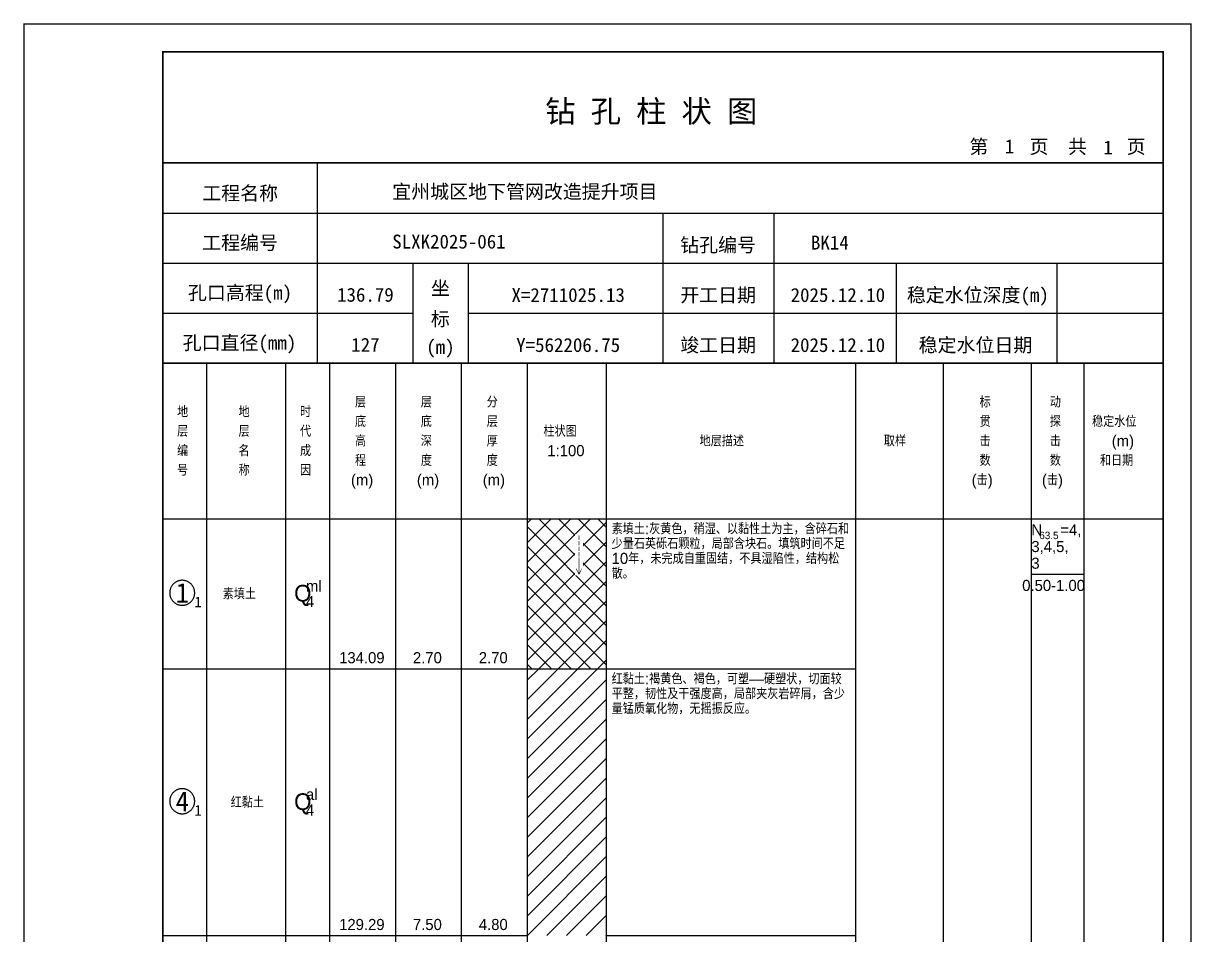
# Model space of a CAD drawing. Header units: millimetres. Extents: x 12489 to 89920, y 4630 to 4927.
# Drawn here: x 15349.3 to 15559.6, y 4762.7 to 4926.8 of the extents above; entities that cross this region are included whole.
import ezdxf
from ezdxf.enums import TextEntityAlignment as Align

# ---------------------------------------------------------------- set-up
doc = ezdxf.new("R2010")
doc.units = ezdxf.units.MM
doc.layers.add('ZZT_TC', color=7, linetype='Continuous')
doc.styles.add('成果图图块', font='', dxfattribs={"height": 2.5})
doc.styles.add('成果图模板', font='')
doc.styles.add('成果图模板标题', font='simhei.ttf')
doc.styles.add('成果图表体', font='Comfont.shx', dxfattribs={"height": 2, "bigfont": 'Hztxt12a.shx'})
doc.styles.get('成果图图块').set_extended_font_data('FangSong_GB2312')
doc.styles.get('成果图模板').set_extended_font_data('FangSong_GB2312')

# ---------------------------------------------------------------- blocks, each defined once
blk = doc.blocks.new('DCBH-1-1-930', base_point=(0.3, -0.11))
at = {"layer": 'ZZT_TC', "color": 7}
blk.add_polyline3d([(-0.19, 2.31, 0), (-0.3, 2.31, 0), (-0.41, 2.3, 0), (-0.52, 2.29, 0), (-0.63, 2.27, 0), (-0.73, 2.24, 0), (-0.84, 2.21, 0), (-0.95, 2.18, 0), (-1.05, 2.14, 0), (-1.15, 2.09, 0), (-1.25, 2.04, 0), (-1.35, 1.99, 0), (-1.44, 1.93, 0), (-1.53, 1.87, 0), (-1.62, 1.8, 0), (-1.7, 1.73, 0), (-1.78, 1.65, 0), (-1.86, 1.57, 0), (-1.93, 1.49, 0), (-2, 1.4, 0), (-2.06, 1.31, 0), (-2.12, 1.22, 0), (-2.17, 1.12, 0), (-2.22, 1.02, 0), (-2.27, 0.92, 0), (-2.31, 0.82, 0), (-2.34, 0.71, 0), (-2.37, 0.61, 0), (-2.4, 0.5, 0), (-2.41, 0.39, 0), (-2.43, 0.28, 0), (-2.44, 0.17, 0), (-2.44, 0.06, 0), (-2.44, -0.05, 0), (-2.43, -0.16, 0), (-2.41, -0.27, 0), (-2.4, -0.38, 0), (-2.37, -0.49, 0), (-2.34, -0.6, 0), (-2.31, -0.7, 0), (-2.27, -0.8, 0), (-2.22, -0.9, 0), (-2.17, -1, 0), (-2.12, -1.1, 0), (-2.06, -1.19, 0), (-2, -1.28, 0), (-1.93, -1.37, 0), (-1.86, -1.45, 0), (-1.78, -1.53, 0), (-1.7, -1.61, 0), (-1.62, -1.68, 0), (-1.53, -1.75, 0), (-1.44, -1.81, 0), (-1.35, -1.87, 0), (-1.25, -1.93, 0), (-1.15, -1.98, 0), (-1.05, -2.02, 0), (-0.95, -2.06, 0), (-0.84, -2.1, 0), (-0.73, -2.13, 0), (-0.63, -2.15, 0), (-0.52, -2.17, 0), (-0.41, -2.18, 0), (-0.3, -2.19, 0), (-0.19, -2.19, 0), (-0.08, -2.19, 0), (0.03, -2.18, 0), (0.14, -2.17, 0), (0.25, -2.15, 0), (0.36, -2.13, 0), (0.47, -2.1, 0), (0.57, -2.06, 0), (0.67, -2.02, 0), (0.77, -1.98, 0), (0.87, -1.93, 0), (0.97, -1.87, 0), (1.06, -1.81, 0), (1.15, -1.75, 0), (1.24, -1.68, 0), (1.32, -1.61, 0), (1.4, -1.53, 0), (1.48, -1.45, 0), (1.55, -1.37, 0), (1.62, -1.28, 0), (1.68, -1.19, 0), (1.74, -1.1, 0), (1.8, -1, 0), (1.85, -0.9, 0), (1.89, -0.8, 0), (1.93, -0.7, 0), (1.97, -0.6, 0), (2, -0.49, 0), (2.02, -0.38, 0), (2.04, -0.27, 0), (2.05, -0.16, 0), (2.06, -0.05, 0), (2.06, 0.06, 0), (2.06, 0.17, 0), (2.05, 0.28, 0), (2.04, 0.39, 0), (2.02, 0.5, 0), (2, 0.61, 0), (1.97, 0.71, 0), (1.93, 0.82, 0), (1.89, 0.92, 0), (1.85, 1.02, 0), (1.8, 1.12, 0), (1.74, 1.22, 0), (1.68, 1.31, 0), (1.62, 1.4, 0), (1.55, 1.49, 0), (1.48, 1.57, 0), (1.4, 1.65, 0), (1.32, 1.73, 0), (1.24, 1.8, 0), (1.15, 1.87, 0), (1.06, 1.93, 0), (0.97, 1.99, 0), (0.87, 2.04, 0), (0.77, 2.09, 0), (0.67, 2.14, 0), (0.57, 2.18, 0), (0.47, 2.21, 0), (0.36, 2.24, 0), (0.25, 2.27, 0), (0.14, 2.29, 0), (0.03, 2.3, 0), (-0.08, 2.31, 0), (-0.19, 2.31, 0)], dxfattribs=at)
at = {"style": '成果图图块'}
blk.add_text('1', height=3.57, dxfattribs=at).set_placement((-0.16, -1.74), align=Align.CENTER)
blk.add_text('1', height=1.91, dxfattribs=at).set_placement((2.03, -2.53))
blk = doc.blocks.new('DCBH-1-1-931', base_point=(0.3, -0.11))
at = {"layer": 'ZZT_TC', "color": 7}
blk.add_polyline3d([(-0.19, 2.31, 0), (-0.3, 2.31, 0), (-0.41, 2.3, 0), (-0.52, 2.29, 0), (-0.63, 2.27, 0), (-0.73, 2.24, 0), (-0.84, 2.21, 0), (-0.95, 2.18, 0), (-1.05, 2.14, 0), (-1.15, 2.09, 0), (-1.25, 2.04, 0), (-1.35, 1.99, 0), (-1.44, 1.93, 0), (-1.53, 1.87, 0), (-1.62, 1.8, 0), (-1.7, 1.73, 0), (-1.78, 1.65, 0), (-1.86, 1.57, 0), (-1.93, 1.49, 0), (-2, 1.4, 0), (-2.06, 1.31, 0), (-2.12, 1.22, 0), (-2.17, 1.12, 0), (-2.22, 1.02, 0), (-2.27, 0.92, 0), (-2.31, 0.82, 0), (-2.34, 0.71, 0), (-2.37, 0.61, 0), (-2.4, 0.5, 0), (-2.41, 0.39, 0), (-2.43, 0.28, 0), (-2.44, 0.17, 0), (-2.44, 0.06, 0), (-2.44, -0.05, 0), (-2.43, -0.16, 0), (-2.41, -0.27, 0), (-2.4, -0.38, 0), (-2.37, -0.49, 0), (-2.34, -0.6, 0), (-2.31, -0.7, 0), (-2.27, -0.8, 0), (-2.22, -0.9, 0), (-2.17, -1, 0), (-2.12, -1.1, 0), (-2.06, -1.19, 0), (-2, -1.28, 0), (-1.93, -1.37, 0), (-1.86, -1.45, 0), (-1.78, -1.53, 0), (-1.7, -1.61, 0), (-1.62, -1.68, 0), (-1.53, -1.75, 0), (-1.44, -1.81, 0), (-1.35, -1.87, 0), (-1.25, -1.93, 0), (-1.15, -1.98, 0), (-1.05, -2.02, 0), (-0.95, -2.06, 0), (-0.84, -2.1, 0), (-0.73, -2.13, 0), (-0.63, -2.15, 0), (-0.52, -2.17, 0), (-0.41, -2.18, 0), (-0.3, -2.19, 0), (-0.19, -2.19, 0), (-0.08, -2.19, 0), (0.03, -2.18, 0), (0.14, -2.17, 0), (0.25, -2.15, 0), (0.36, -2.13, 0), (0.47, -2.1, 0), (0.57, -2.06, 0), (0.67, -2.02, 0), (0.77, -1.98, 0), (0.87, -1.93, 0), (0.97, -1.87, 0), (1.06, -1.81, 0), (1.15, -1.75, 0), (1.24, -1.68, 0), (1.32, -1.61, 0), (1.4, -1.53, 0), (1.48, -1.45, 0), (1.55, -1.37, 0), (1.62, -1.28, 0), (1.68, -1.19, 0), (1.74, -1.1, 0), (1.8, -1, 0), (1.85, -0.9, 0), (1.89, -0.8, 0), (1.93, -0.7, 0), (1.97, -0.6, 0), (2, -0.49, 0), (2.02, -0.38, 0), (2.04, -0.27, 0), (2.05, -0.16, 0), (2.06, -0.05, 0), (2.06, 0.06, 0), (2.06, 0.17, 0), (2.05, 0.28, 0), (2.04, 0.39, 0), (2.02, 0.5, 0), (2, 0.61, 0), (1.97, 0.71, 0), (1.93, 0.82, 0), (1.89, 0.92, 0), (1.85, 1.02, 0), (1.8, 1.12, 0), (1.74, 1.22, 0), (1.68, 1.31, 0), (1.62, 1.4, 0), (1.55, 1.49, 0), (1.48, 1.57, 0), (1.4, 1.65, 0), (1.32, 1.73, 0), (1.24, 1.8, 0), (1.15, 1.87, 0), (1.06, 1.93, 0), (0.97, 1.99, 0), (0.87, 2.04, 0), (0.77, 2.09, 0), (0.67, 2.14, 0), (0.57, 2.18, 0), (0.47, 2.21, 0), (0.36, 2.24, 0), (0.25, 2.27, 0), (0.14, 2.29, 0), (0.03, 2.3, 0), (-0.08, 2.31, 0), (-0.19, 2.31, 0)], dxfattribs=at)
at = {"style": '成果图图块'}
blk.add_text('4', height=3.57, dxfattribs=at).set_placement((-0.16, -1.74), align=Align.CENTER)
blk.add_text('1', height=1.91, dxfattribs=at).set_placement((2.03, -2.53))
blk = doc.blocks.new('zztGLdt.dwg', base_point=(0.5, 0))
blk.add_wipeout([(-0.2, -0.2), (1.2, -0.2), (1.2, 3.2), (-0.2, 3.2)])
at = {"color": 7, "const_width": 0.1}
for points in [[(0.5, 3), (0.5, 0)], [(0, 1), (0.5, 0), (1, 1)]]:
    blk.add_lwpolyline(points, dxfattribs=at)
blk = doc.blocks.new('钻孔柱状图路桥昇龙制图梁世成校核莫家里.dwg14', base_point=(25, 236))
for p, q in [((52.82, 236), (52.82, 272)), ((25, 263), (205, 263)), ((115, 236), (115, 263)), ((135, 236), (135, 263)), ((25, 254), (205, 254)), ((70, 236), (70, 254)), ((80, 236), (80, 254)), ((157, 236), (157, 254)), ((185.95, 236), (185.95, 254)), ((25, 245), (70, 245)), ((80, 245), (205, 245))]:
    blk.add_line(p, q)
for points, const_width in [([(0, 0), (210, 0), (210, 297), (0, 297)], 0.25), ([(25, 5), (205, 5), (205, 292), (25, 292)], 0.3)]:
    blk.add_lwpolyline(points, close=True, dxfattribs=dict(const_width=const_width))
at = {"const_width": 0.3}
for points in [[(25, 272), (205, 272)], [(25, 236), (205, 236)]]:
    blk.add_lwpolyline(points, dxfattribs=at)
for s, height, style, p in [('钻 孔 柱 状 图', 4, '成果图模板标题', (93.8, 279.31)), ('第', 2.5, '成果图模板', (170.12, 273.7)), ('页', 2.5, '成果图模板', (180.96, 273.7)), ('共', 2.5, '成果图模板', (187.88, 273.7)), ('页', 2.5, '成果图模板', (198.44, 273.7)), ('工程名称', 2.5, '成果图模板', (32.07, 265.32)), ('宜州城区地下管网改造提升项目', 2.5, '成果图模板', (66.26, 265.61)), ('工程编号', 2.5, '成果图模板', (32.05, 256.41)), ('SLXK2025-061', 2.5, '成果图模板', (66.26, 256.61)), ('钻孔编号', 2.5, '成果图模板', (118.08, 256)), ('BK14', 2.5, '成果图模板', (141.61, 256.43)), ('孔口高程(m)', 2.5, '成果图模板', (29.48, 247.41)), ('坐', 2.5, '成果图模板', (73.21, 248.24)), ('开工日期', 2.5, '成果图模板', (118.08, 247)), ('稳定水位深度(m)', 2.5, '成果图模板', (158.86, 247)), ('标', 2.5, '成果图模板', (73.21, 242.7)), ('孔口直径(mm)', 2.5, '成果图模板', (28.54, 238.41)), ('(m) ', 2.5, '成果图模板', (72.38, 237.65)), ('竣工日期', 2.5, '成果图模板', (118.08, 238)), ('稳定水位日期', 2.5, '成果图模板', (160.99, 238))]:
    blk.add_text(s, height=height, dxfattribs=dict(style=style)).set_placement(p)
at = {"style": '成果图模板'}
for s, p in [('1', (177.35, 273.74)), ('1', (195.08, 273.53)), ('136.79', (61.43, 247.04)), ('X=2711025.13', (97.92, 247)), ('2025.12.10', (146.46, 247)), ('127', (61.43, 238.04)), ('Y=562206.75', (97.92, 238)), ('2025.12.10', (146.46, 238))]:
    blk.add_text(s, height=2.5, dxfattribs=at).set_placement(p, align=Align.CENTER)

msp = doc.modelspace()

# ---------------------------------------------------------------- hatches: boundary and pattern name
at = {"linetype": 'Continuous'}
h = msp.add_hatch(dxfattribs=at)
h.set_pattern_fill('GKSTT', scale=0.5, style=0, pattern_type=2)
h.set_pattern_definition([(45, (0, 0), (-1.76776695, 1.76776695), []), (135, (0, 0), (-1.76776695, -1.76776695), [])])
h.paths.add_polyline_path([(15440.06, 4810.71), (15454.29, 4810.71), (15454.29, 4837.71), (15440.06, 4837.71)])
h = msp.add_hatch(dxfattribs=at)
h.set_pattern_fill('GKNXT', scale=0.5, style=0, pattern_type=2)
h.set_pattern_definition([(45, (0, 0), (-1.76776695, 1.76776695), [])])
h.paths.add_polyline_path([(15440.06, 4762.71), (15454.29, 4762.71), (15454.29, 4810.71), (15440.06, 4810.71)])

# ---------------------------------------------------------------- linework, layer by layer
at = {"color": 0}
for p, q in [((15374.45, 4837.71), (15382.35, 4837.71)), ((15374.45, 4810.71), (15374.45, 4837.71)), ((15382.35, 4810.71), (15382.35, 4837.71)), ((15374.45, 4810.71), (15382.35, 4810.71)), ((15374.45, 4810.71), (15382.35, 4810.71)), ((15374.45, 4762.71), (15374.45, 4810.71)), ((15382.35, 4762.71), (15382.35, 4810.71)), ((15374.45, 4762.71), (15382.35, 4762.71))]:
    msp.add_line(p, q, dxfattribs=at)
for points in [[(15374.45, 4865.71), (15382.35, 4865.71)], [(15374.45, 4837.71), (15374.45, 4865.71)], [(15382.35, 4837.71), (15382.35, 4865.71)], [(15382.35, 4865.71), (15396.58, 4865.71)], [(15382.35, 4837.71), (15382.35, 4865.71)], [(15396.58, 4837.71), (15396.58, 4865.71)], [(15396.58, 4865.71), (15404.49, 4865.71)], [(15396.58, 4837.71), (15396.58, 4865.71)], [(15404.49, 4837.71), (15404.49, 4865.71)], [(15404.49, 4865.71), (15416.35, 4865.71)], [(15404.49, 4837.71), (15404.49, 4865.71)], [(15416.35, 4837.71), (15416.35, 4865.71)], [(15416.35, 4865.71), (15428.2, 4865.71)], [(15416.35, 4837.71), (15416.35, 4865.71)], [(15428.2, 4837.71), (15428.2, 4865.71)], [(15428.2, 4865.71), (15440.06, 4865.71)], [(15428.2, 4837.71), (15428.2, 4865.71)], [(15440.06, 4837.71), (15440.06, 4865.71)], [(15440.06, 4865.71), (15454.29, 4865.71)], [(15440.06, 4837.71), (15440.06, 4865.71)], [(15454.29, 4837.71), (15454.29, 4865.71)], [(15454.29, 4865.71), (15499.11, 4865.71)], [(15454.29, 4837.71), (15454.29, 4865.71)], [(15499.11, 4837.71), (15499.11, 4865.71)], [(15499.11, 4865.71), (15514.92, 4865.71)], [(15499.11, 4837.71), (15499.11, 4865.71)], [(15514.92, 4837.71), (15514.92, 4865.71)], [(15514.92, 4865.71), (15530.73, 4865.71)], [(15514.92, 4837.71), (15514.92, 4865.71)], [(15530.73, 4837.71), (15530.73, 4865.71)], [(15530.73, 4865.71), (15540.22, 4865.71)], [(15530.73, 4837.71), (15530.73, 4865.71)], [(15540.22, 4837.71), (15540.22, 4865.71)], [(15540.22, 4865.71), (15554.45, 4865.71)], [(15540.22, 4837.71), (15540.22, 4865.71)], [(15554.45, 4837.71), (15554.45, 4865.71)], [(15374.45, 4837.71), (15382.35, 4837.71)], [(15374.45, 4643.71), (15374.45, 4837.71)], [(15374.45, 4837.71), (15382.35, 4837.71)], [(15382.35, 4643.71), (15382.35, 4837.71)], [(15382.35, 4837.71), (15396.58, 4837.71)], [(15382.35, 4643.71), (15382.35, 4837.71)], [(15382.35, 4837.71), (15396.58, 4837.71)], [(15382.35, 4837.71), (15396.58, 4837.71)], [(15382.35, 4810.71), (15382.35, 4837.71)], [(15396.58, 4643.71), (15396.58, 4837.71)], [(15396.58, 4810.71), (15396.58, 4837.71)], [(15396.58, 4837.71), (15404.49, 4837.71)], [(15396.58, 4643.71), (15396.58, 4837.71)], [(15396.58, 4837.71), (15404.49, 4837.71)], [(15396.58, 4837.71), (15404.49, 4837.71)], [(15396.58, 4810.71), (15396.58, 4837.71)], [(15404.49, 4643.71), (15404.49, 4837.71)], [(15404.49, 4810.71), (15404.49, 4837.71)], [(15404.49, 4837.71), (15416.35, 4837.71)], [(15404.49, 4643.71), (15404.49, 4837.71)], [(15404.49, 4837.71), (15416.35, 4837.71)], [(15404.49, 4837.71), (15416.35, 4837.71)], [(15404.49, 4810.71), (15404.49, 4837.71)], [(15416.35, 4643.71), (15416.35, 4837.71)], [(15416.35, 4810.71), (15416.35, 4837.71)], [(15416.35, 4837.71), (15428.2, 4837.71)], [(15416.35, 4643.71), (15416.35, 4837.71)], [(15416.35, 4837.71), (15428.2, 4837.71)], [(15416.35, 4837.71), (15428.2, 4837.71)], [(15416.35, 4810.71), (15416.35, 4837.71)], [(15428.2, 4643.71), (15428.2, 4837.71)], [(15428.2, 4810.71), (15428.2, 4837.71)], [(15428.2, 4837.71), (15440.06, 4837.71)], [(15428.2, 4643.71), (15428.2, 4837.71)], [(15428.2, 4837.71), (15440.06, 4837.71)], [(15428.2, 4837.71), (15440.06, 4837.71)], [(15428.2, 4810.71), (15428.2, 4837.71)], [(15440.06, 4643.71), (15440.06, 4837.71)], [(15440.06, 4810.71), (15440.06, 4837.71)], [(15440.06, 4837.71), (15454.29, 4837.71)], [(15440.06, 4643.71), (15440.06, 4837.71)], [(15440.06, 4837.71), (15454.29, 4837.71)], [(15454.29, 4643.71), (15454.29, 4837.71)], [(15454.29, 4837.71), (15499.11, 4837.71)], [(15454.29, 4643.71), (15454.29, 4837.71)], [(15454.29, 4837.71), (15499.11, 4837.71)], [(15454.29, 4837.71), (15499.11, 4837.71)], [(15454.29, 4810.71), (15454.29, 4837.71)], [(15499.11, 4643.71), (15499.11, 4837.71)], [(15499.11, 4810.71), (15499.11, 4837.71)], [(15499.11, 4837.71), (15514.92, 4837.71)], [(15499.11, 4643.71), (15499.11, 4837.71)], [(15499.11, 4837.71), (15514.92, 4837.71)], [(15514.92, 4643.71), (15514.92, 4837.71)], [(15514.92, 4837.71), (15530.73, 4837.71)], [(15514.92, 4643.71), (15514.92, 4837.71)], [(15514.92, 4837.71), (15530.73, 4837.71)], [(15530.73, 4643.71), (15530.73, 4837.71)], [(15530.73, 4837.71), (15540.22, 4837.71)], [(15530.73, 4643.71), (15530.73, 4837.71)], [(15530.73, 4837.71), (15540.22, 4837.71)], [(15530.73, 4837.71), (15540.22, 4837.71)], [(15530.73, 4827.71), (15530.73, 4837.71)], [(15540.22, 4643.71), (15540.22, 4837.71)], [(15540.22, 4827.71), (15540.22, 4837.71)], [(15540.22, 4837.71), (15554.45, 4837.71)], [(15540.22, 4643.71), (15540.22, 4837.71)], [(15540.22, 4837.71), (15554.45, 4837.71)], [(15554.45, 4643.71), (15554.45, 4837.71)], [(15530.73, 4827.71), (15540.22, 4827.71)], [(15382.35, 4810.71), (15396.58, 4810.71)], [(15382.35, 4810.71), (15396.58, 4810.71)], [(15382.35, 4762.71), (15382.35, 4810.71)], [(15396.58, 4762.71), (15396.58, 4810.71)], [(15396.58, 4810.71), (15404.49, 4810.71)], [(15396.58, 4810.71), (15404.49, 4810.71)], [(15396.58, 4762.71), (15396.58, 4810.71)], [(15404.49, 4762.71), (15404.49, 4810.71)], [(15404.49, 4810.71), (15416.35, 4810.71)], [(15404.49, 4810.71), (15416.35, 4810.71)], [(15404.49, 4762.71), (15404.49, 4810.71)], [(15416.35, 4762.71), (15416.35, 4810.71)], [(15416.35, 4810.71), (15428.2, 4810.71)], [(15416.35, 4810.71), (15428.2, 4810.71)], [(15416.35, 4762.71), (15416.35, 4810.71)], [(15428.2, 4762.71), (15428.2, 4810.71)], [(15428.2, 4810.71), (15440.06, 4810.71)], [(15428.2, 4810.71), (15440.06, 4810.71)], [(15428.2, 4762.71), (15428.2, 4810.71)], [(15440.06, 4762.71), (15440.06, 4810.71)], [(15454.29, 4810.71), (15499.11, 4810.71)], [(15454.29, 4810.71), (15499.11, 4810.71)], [(15454.29, 4762.71), (15454.29, 4810.71)], [(15499.11, 4762.71), (15499.11, 4810.71)], [(15382.35, 4762.71), (15396.58, 4762.71)], [(15396.58, 4762.71), (15404.49, 4762.71)], [(15404.49, 4762.71), (15416.35, 4762.71)], [(15416.35, 4762.71), (15428.2, 4762.71)], [(15428.2, 4762.71), (15440.06, 4762.71)], [(15454.29, 4762.71), (15499.11, 4762.71)]]:
    msp.add_lwpolyline(points, dxfattribs=at)
at = {"color": 7, "flags": 128}
msp.add_lwpolyline([(15440.06, 4810.71), (15454.29, 4810.71)], dxfattribs=at)

# ---------------------------------------------------------------- block references
for name, p in [('DCBH-1-1-930', (15378.4, 4824.21)), ('DCBH-1-1-931', (15378.4, 4786.71))]:
    msp.add_blockref(name, p)

# ---------------------------------------------------------------- texts
at = {"color": 0, "style": '成果图表体'}
for s, height, p in [('层', 2, (15409, 4857.71)), ('层', 2, (15420.85, 4857.71)), ('分', 2, (15432.71, 4857.71)), ('标', 2, (15521.41, 4857.71)), ('动', 2, (15534.05, 4857.71)), ('地', 2, (15376.98, 4855.96)), ('地', 2, (15388.05, 4855.96)), ('时', 2, (15399.11, 4855.96)), ('底', 2, (15409, 4854.21)), ('底', 2, (15420.85, 4854.21)), ('层', 2, (15432.71, 4854.21)), ('贯', 2, (15521.41, 4854.21)), ('探', 2, (15534.05, 4854.21)), ('稳定水位', 2, (15541.65, 4854.21)), ('层', 2, (15376.98, 4852.46)), ('层', 2, (15388.05, 4852.46)), ('代', 2, (15399.11, 4852.46)), ('高', 2, (15409, 4850.71)), ('深', 2, (15420.85, 4850.71)), ('厚', 2, (15432.71, 4850.71)), ('柱状图', 2, (15442.91, 4852.46)), ('地层描述', 2, (15471.02, 4850.71)), ('取样', 2, (15504.18, 4850.71)), ('击', 2, (15521.41, 4850.71)), ('击', 2, (15534.05, 4850.71)), ('(m)', 2, (15545.2, 4850.71)), ('编', 2, (15376.98, 4848.96)), ('名', 2, (15388.05, 4848.96)), ('成', 2, (15399.11, 4848.96)), ('1:100', 2, (15443.62, 4848.96)), ('程', 2, (15409, 4847.21)), ('度', 2, (15420.85, 4847.21)), ('度', 2, (15432.71, 4847.21)), ('数', 2, (15521.41, 4847.21)), ('数', 2, (15534.05, 4847.21)), ('和日期', 2, (15543.07, 4847.21)), ('号', 2, (15376.98, 4845.46)), ('称', 2, (15388.05, 4845.46)), ('因', 2, (15399.11, 4845.46)), ('(m)', 2, (15408.28, 4843.71)), ('(m)', 2, (15420.14, 4843.71)), ('(m)', 2, (15432, 4843.71)), ('(击)', 2, (15519.99, 4843.71)), ('(击)', 2, (15532.63, 4843.71)), ('N', 2, (15530.73, 4834.71)), ('=4,', 2, (15535.94, 4834.71)), ('3,4,5,', 2, (15530.73, 4831.71)), ('63.5', 1.333, (15532.15, 4834.04)), ('3', 2, (15530.73, 4828.71)), ('素填土', 2, (15385.2, 4823.21)), ('Q', 3, (15398.05, 4822.81)), ('ml', 2, (15400.18, 4824.61)), ('0.50-1.00', 2, (15529.08, 4824.71)), ('4', 2, (15400.18, 4821.81)), ('134.09', 2, (15406.15, 4811.71)), ('2.70', 2, (15419.43, 4811.71)), ('2.70', 2, (15431.29, 4811.71)), ('红黏土', 2, (15386.63, 4785.71)), ('Q', 3, (15398.05, 4785.31)), ('al', 2, (15400.18, 4787.11)), ('4', 2, (15400.18, 4784.31)), ('129.29', 2, (15406.15, 4763.71)), ('7.50', 2, (15419.43, 4763.71)), ('4.80', 2, (15431.29, 4763.71))]:
    msp.add_text(s, height=height, dxfattribs=at).set_placement(p)
at = {"color": 0, "char_height": 2, "width": 43.0292, "attachment_point": 1, "line_spacing_factor": 0.8, "style": '成果图表体'}
for s, insert in [('素填土:灰黄色，稍湿、以黏性土为主，含碎石和少量石英砾石颗粒，局部含块石。填筑时间不足10年，未完成自重固结，不具湿陷性，结构松散。', (15455.19, 4836.91)), ('红黏土:褐黄色、褐色，可塑—硬塑状，切面较平整，韧性及干强度高，局部夹灰岩碎屑，含少量锰质氧化物，无摇振反应。', (15455.19, 4809.91))]:
    msp.add_mtext(s, dxfattribs=dict(at, insert=insert))

# ---------------------------------------------------------------- next in the draw order: block references
msp.add_blockref('zztGLdt.dwg', (15449.31, 4831.71))

# ---------------------------------------------------------------- next in the draw order: block references
msp.add_blockref('zztGLdt.dwg', (15449.31, 4830.71))

# ---------------------------------------------------------------- next in the draw order: block references
msp.add_blockref('zztGLdt.dwg', (15449.31, 4829.71))

# ---------------------------------------------------------------- next in the draw order: block references
msp.add_blockref('zztGLdt.dwg', (15449.31, 4828.71))

# ---------------------------------------------------------------- next in the draw order: block references
msp.add_blockref('zztGLdt.dwg', (15449.31, 4827.71))

# ---------------------------------------------------------------- next in the draw order: block references
msp.add_blockref('钻孔柱状图路桥昇龙制图梁世成校核莫家里.dwg14', (15374.45, 4865.71))

doc.saveas('drawing.dxf')
